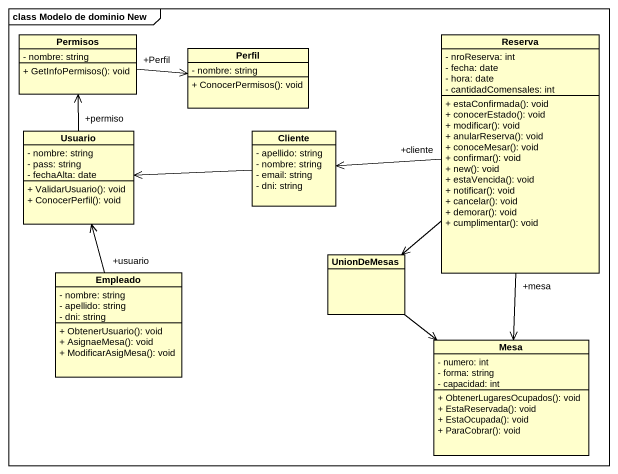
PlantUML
@startuml
mainframe class Modelo de dominio New
hide circle
hide empty members
skinparam classAttributeIconSize 0
class Permisos {
  - nombre: string
  + GetInfoPermisos(): void
}
class Perfil {
  - nombre: string
  + ConocerPermisos(): void
}
class Reserva {
  - nroReserva: int
  - fecha: date
  - hora: date
  - cantidadComensales: int
  + estaConfirmada(): void
  + conocerEstado(): void
  + modificar(): void
  + anularReserva(): void
  + conoceMesar(): void
  + confirmar(): void
  + new(): void
  + estaVencida(): void
  + notificar(): void
  + cancelar(): void
  + demorar(): void
  + cumplimentar(): void
}
class Usuario {
  - nombre: string
  - pass: string
  - fechaAlta: date
  + ValidarUsuario(): void
  + ConocerPerfil(): void
}
class Cliente {
  - apellido: string
  - nombre: string
  - email: string
  - dni: string
}
class Empleado {
  - nombre: string
  - apellido: string
  - dni: string
  + ObtenerUsuario(): void
  + AsignaeMesa(): void
  + ModificarAsigMesa(): void
}
class UnionDeMesas
class Mesa {
  - numero: int
  - forma: string
  - capacidad: int
  + ObtenerLugaresOcupados(): void
  + EstaReservada(): void
  + EstaOcupada(): void
  + ParaCobrar(): void
}
Permisos "+Perfil" -right-> Perfil
Reserva "+cliente" -left-> Cliente
Reserva --> UnionDeMesas
Reserva "+mesa" --> Mesa
Usuario "+permiso" -up-> Permisos
Cliente -left-> Usuario
Empleado "+usuario" -up-> Usuario
UnionDeMesas --> Mesa
@enduml
